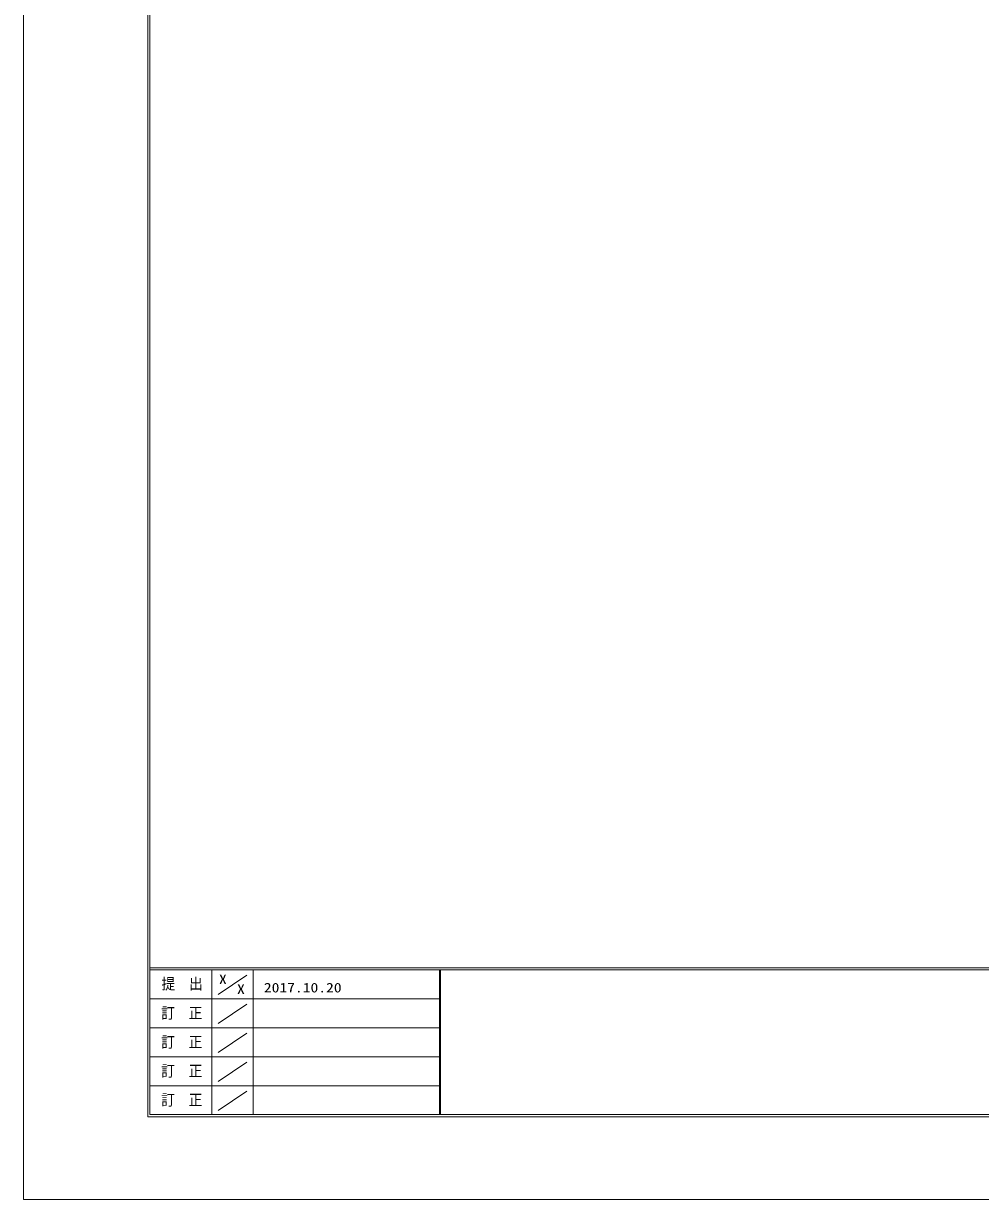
# Model space of a CAD drawing. Units: millimetres, scale not verified. Extents: x -1050 to 1050, y -742 to 742.
# Drawn here: x -1050 to -472, y -742 to -32 of the extents above; entities that cross this region are included whole.
import ezdxf
from ezdxf.enums import TextEntityAlignment as Align

# ---------------------------------------------------------------- set-up
doc = ezdxf.new("R2010")
doc.units = ezdxf.units.MM
doc.header["$LTSCALE"] = 5
doc.layers.add('0-0_7-図\u3000枠', color=4, linetype='Continuous', lineweight=9)
doc.layers.add('0-4_DEFPOINTS', color=134, linetype='Continuous', lineweight=9)
doc.styles.add('ＭＳ ゴシック', font='')
doc.styles.get('ＭＳ ゴシック').set_extended_font_data('MS Gothic')

msp = doc.modelspace()

# ---------------------------------------------------------------- linework, layer by layer
at = {"layer": '0-0_7-図\u3000枠'}
for p, q in [((-975, -692.5), (-975, 692.5)), ((-973.75, -691.25), (-973.75, 691.25)), ((998.75, -602.5), (-973.75, -602.5)), ((998.75, -603.75), (-973.75, -603.75)), ((-936.25, -691.192), (-936.25, -603.75)), ((-911.25, -603.75), (-911.25, -691.192)), ((-798.75, -603.75), (-798.75, -691.192)), ((-798, -603.75), (-798, -691.192)), ((-932.5, -618.606), (-915, -606.924)), ((-798.75, -621.25), (-973.75, -621.25)), ((-932.5, -636.247), (-915, -624.565)), ((-798.75, -638.75), (-973.75, -638.75)), ((-932.5, -653.747), (-915, -642.065)), ((-798.75, -656.25), (-973.75, -656.25)), ((-932.5, -671.247), (-915, -659.565)), ((-798.75, -673.75), (-973.75, -673.75)), ((-932.5, -688.747), (-915, -677.065)), ((1000, -692.5), (-975, -692.5)), ((998.75, -691.25), (-973.75, -691.25))]:
    msp.add_line(p, q, dxfattribs=at)
at = {"layer": '0-4_DEFPOINTS'}
msp.add_lwpolyline([(-1050, -742.5), (-1050, 742.5), (1050, 742.5), (1050, -742.5)], close=True, dxfattribs=at)

# ---------------------------------------------------------------- texts
at = {"layer": '0-0_7-図\u3000枠', "color": 5, "style": 'ＭＳ ゴシック'}
for s, height, width, p in [('提\u3000出', 6.745, 0.9, (-966.593, -617.56)), ('X', 5.755, 1.2, (-931.902, -614.076)), ('X', 5.755, 1.2, (-920.995, -620.022)), ('2017.10.20', 5.755, 1.2, (-904.801, -619.113)), ('訂\u3000正', 6.745, 0.9, (-966.76, -635.201)), ('訂\u3000正', 6.745, 0.9, (-966.76, -652.701)), ('訂\u3000正', 6.745, 0.9, (-966.76, -670.201)), ('訂\u3000正', 6.745, 0.9, (-966.76, -687.701))]:
    msp.add_text(s, height=height, dxfattribs=dict(at, width=width)).set_placement(p, align=Align.BOTTOM_LEFT)

doc.saveas('drawing.dxf')
